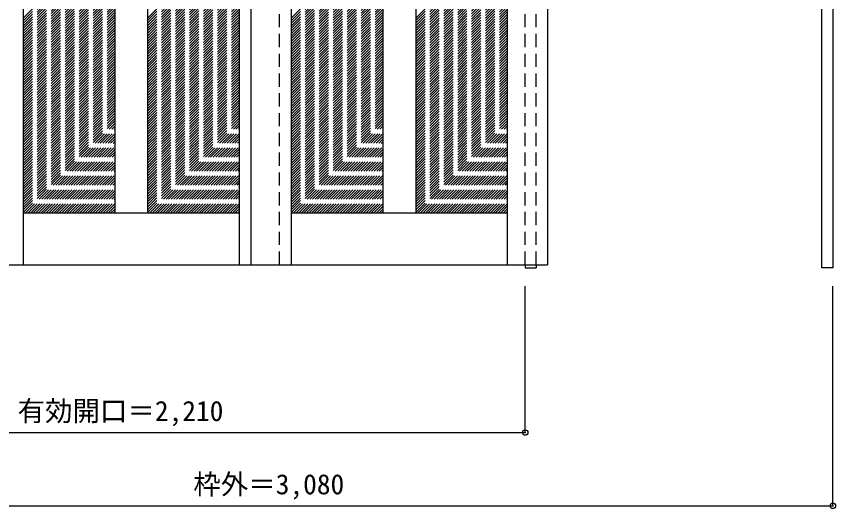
# Model space of a CAD drawing. Units: millimetres, scale not verified. Extents: x -1693 to 1939, y -1645 to 1055.
# Drawn here: x -298 to 1939, y -1645 to -301 of the extents above; entities that cross this region are included whole.
import ezdxf
from ezdxf.enums import TextEntityAlignment as Align

# ---------------------------------------------------------------- set-up
doc = ezdxf.new("R2010")
doc.units = ezdxf.units.MM
doc.header["$LTSCALE"] = 30
doc.header["$PDMODE"] = 32
doc.header["$PDSIZE"] = 15
doc.linetypes.add('DASHED1', pattern=[1.8, 1.2, -0.6])
doc.layers.add('0-0', color=4, linetype='DASHED1')
doc.layers.add('0-1_寸法', color=7, linetype='Continuous')
doc.styles.add('ＭＳ ゴシック', font='')
doc.styles.get('ＭＳ ゴシック').set_extended_font_data('MS Gothic')

msp = doc.modelspace()

# ---------------------------------------------------------------- linework, layer by layer
at = {"layer": '0-0', "color": 3, "linetype": 'Continuous'}
for p, q in [((1901.14, -987.28), (1901.14, 1047.72)), ((-279.86, 1003.72), (-279.86, -979.28)), ((310.14, 1003.72), (310.14, -979.28)), ((342.14, 1003.72), (342.14, -979.28)), ((452.14, 1003.72), (452.14, -979.28)), ((1042.14, 1003.72), (1042.14, -979.28)), ((-29.86, 868.72), (-29.86, -838.28)), ((60.14, 868.72), (60.14, -838.28)), ((702.14, 868.72), (702.14, -838.28)), ((792.14, 868.72), (792.14, -838.28)), ((310.14, -838.28), (-279.86, -838.28)), ((1042.14, -838.28), (452.14, -838.28)), ((-1118.86, -979.28), (1152.14, -979.28)), ((1091.14, -979.28), (1091.14, -987.28)), ((1121.14, -979.28), (1121.14, -987.28)), ((1091.14, -987.28), (1121.14, -987.28)), ((1931.14, -987.28), (1901.14, -987.28))]:
    msp.add_line(p, q, dxfattribs=at)
at = {"layer": '0-0'}
for p, q in [((1091.14, -979.28), (1091.14, 1017.72)), ((1121.14, -979.28), (1121.14, 1017.72)), ((420.14, -979.28), (420.14, 1003.72)), ((-279.86, -306.56), (-29.86, -56.56)), ((-279.86, -313.63), (-29.86, -63.63)), ((60.14, -305.97), (310.14, -55.97)), ((60.14, -313.04), (310.14, -63.04)), ((452.14, -306.56), (702.14, -56.56)), ((452.14, -313.63), (702.14, -63.63)), ((792.14, -305.97), (1042.14, -55.97)), ((792.14, -313.04), (1042.14, -63.04)), ((-279.86, -320.7), (-29.86, -70.7)), ((-279.86, -327.77), (-29.86, -77.77)), ((-279.86, -334.84), (-29.86, -84.84)), ((60.14, -320.11), (310.14, -70.11)), ((60.14, -327.18), (310.14, -77.18)), ((60.14, -334.25), (310.14, -84.25)), ((452.14, -320.7), (702.14, -70.7)), ((452.14, -327.77), (702.14, -77.77)), ((452.14, -334.84), (702.14, -84.84)), ((792.14, -320.11), (1042.14, -70.11)), ((792.14, -327.18), (1042.14, -77.18)), ((792.14, -334.25), (1042.14, -84.25)), ((-279.86, -341.91), (-29.86, -91.91)), ((-279.86, -348.98), (-29.86, -98.98)), ((-279.86, -356.06), (-29.86, -106.06)), ((60.14, -341.32), (310.14, -91.32)), ((60.14, -348.4), (310.14, -98.4)), ((60.14, -355.47), (310.14, -105.47)), ((452.14, -341.91), (702.14, -91.91)), ((452.14, -348.98), (702.14, -98.98)), ((452.14, -356.06), (702.14, -106.06)), ((792.14, -341.32), (1042.14, -91.32)), ((792.14, -348.4), (1042.14, -98.4)), ((792.14, -355.47), (1042.14, -105.47)), ((-279.86, -363.13), (-29.86, -113.13)), ((-279.86, -370.2), (-29.86, -120.2)), ((-279.86, -377.27), (-29.86, -127.27)), ((60.14, -362.54), (310.14, -112.54)), ((60.14, -369.61), (310.14, -119.61)), ((60.14, -376.68), (310.14, -126.68)), ((60.14, -383.75), (310.14, -133.75)), ((452.14, -363.13), (702.14, -113.13)), ((452.14, -370.2), (702.14, -120.2)), ((452.14, -377.27), (702.14, -127.27)), ((792.14, -362.54), (1042.14, -112.54)), ((792.14, -369.61), (1042.14, -119.61)), ((792.14, -376.68), (1042.14, -126.68)), ((792.14, -383.75), (1042.14, -133.75)), ((-279.86, -384.34), (-29.86, -134.34)), ((-279.86, -391.41), (-29.86, -141.41)), ((-279.86, -398.48), (-29.86, -148.48)), ((-279.86, -405.55), (-29.86, -155.55)), ((60.14, -390.82), (310.14, -140.82)), ((60.14, -397.89), (310.14, -147.89)), ((60.14, -404.96), (310.14, -154.96)), ((452.14, -384.34), (702.14, -134.34)), ((452.14, -391.41), (702.14, -141.41)), ((452.14, -398.48), (702.14, -148.48)), ((452.14, -405.55), (702.14, -155.55)), ((792.14, -390.82), (1042.14, -140.82)), ((792.14, -397.89), (1042.14, -147.89)), ((792.14, -404.96), (1042.14, -154.96)), ((-279.86, -412.62), (-29.86, -162.62)), ((-279.86, -419.69), (-29.86, -169.69)), ((-279.86, -426.77), (-29.86, -176.77)), ((60.14, -412.03), (310.14, -162.03)), ((60.14, -419.11), (310.14, -169.11)), ((60.14, -426.18), (310.14, -176.18)), ((452.14, -412.62), (702.14, -162.62)), ((452.14, -419.69), (702.14, -169.69)), ((452.14, -426.77), (702.14, -176.77)), ((792.14, -412.03), (1042.14, -162.03)), ((792.14, -419.11), (1042.14, -169.11)), ((792.14, -426.18), (1042.14, -176.18)), ((-279.86, -433.84), (-29.86, -183.84)), ((-279.86, -440.91), (-29.86, -190.91)), ((-279.86, -447.98), (-29.86, -197.98)), ((60.14, -433.25), (310.14, -183.25)), ((60.14, -440.32), (310.14, -190.32)), ((60.14, -447.39), (310.14, -197.39)), ((452.14, -433.84), (702.14, -183.84)), ((452.14, -440.91), (702.14, -190.91)), ((452.14, -447.98), (702.14, -197.98)), ((792.14, -433.25), (1042.14, -183.25)), ((792.14, -440.32), (1042.14, -190.32)), ((792.14, -447.39), (1042.14, -197.39)), ((-279.86, -455.05), (-29.86, -205.05)), ((-279.86, -462.12), (-29.86, -212.12)), ((-279.86, -469.19), (-29.86, -219.19)), ((60.14, -454.46), (310.14, -204.46)), ((60.14, -461.53), (310.14, -211.53)), ((60.14, -468.6), (310.14, -218.6)), ((452.14, -455.05), (702.14, -205.05)), ((452.14, -462.12), (702.14, -212.12)), ((452.14, -469.19), (702.14, -219.19)), ((792.14, -454.46), (1042.14, -204.46)), ((792.14, -461.53), (1042.14, -211.53)), ((792.14, -468.6), (1042.14, -218.6)), ((-279.86, -476.26), (-29.86, -226.26)), ((-279.86, -483.33), (-29.86, -233.33)), ((-279.86, -490.41), (-29.86, -240.41)), ((60.14, -475.67), (310.14, -225.67)), ((60.14, -482.75), (310.14, -232.75)), ((60.14, -489.82), (310.14, -239.82)), ((452.14, -476.26), (702.14, -226.26)), ((452.14, -483.33), (702.14, -233.33)), ((452.14, -490.41), (702.14, -240.41)), ((792.14, -475.67), (1042.14, -225.67)), ((792.14, -482.75), (1042.14, -232.75)), ((792.14, -489.82), (1042.14, -239.82)), ((-279.86, -497.48), (-29.86, -247.48)), ((-279.86, -504.55), (-29.86, -254.55)), ((-279.86, -511.62), (-29.86, -261.62)), ((60.14, -496.89), (310.14, -246.89)), ((60.14, -503.96), (310.14, -253.96)), ((60.14, -511.03), (310.14, -261.03)), ((60.14, -518.1), (310.14, -268.1)), ((452.14, -497.48), (702.14, -247.48)), ((452.14, -504.55), (702.14, -254.55)), ((452.14, -511.62), (702.14, -261.62)), ((792.14, -496.89), (1042.14, -246.89)), ((792.14, -503.96), (1042.14, -253.96)), ((792.14, -511.03), (1042.14, -261.03)), ((792.14, -518.1), (1042.14, -268.1)), ((-279.86, -518.69), (-29.86, -268.69)), ((-279.86, -525.76), (-29.86, -275.76)), ((-279.86, -532.83), (-29.86, -282.83)), ((-279.86, -539.9), (-29.86, -289.9)), ((60.14, -525.17), (310.14, -275.17)), ((60.14, -532.24), (310.14, -282.24)), ((60.14, -539.31), (310.14, -289.31)), ((452.14, -518.69), (702.14, -268.69)), ((452.14, -525.76), (702.14, -275.76)), ((452.14, -532.83), (702.14, -282.83)), ((452.14, -539.9), (702.14, -289.9)), ((792.14, -525.17), (1042.14, -275.17)), ((792.14, -532.24), (1042.14, -282.24)), ((792.14, -539.31), (1042.14, -289.31)), ((-279.86, -546.97), (-29.86, -296.97)), ((-279.86, -554.04), (-29.86, -304.04)), ((-279.86, -561.12), (-29.86, -311.12)), ((60.14, -546.39), (310.14, -296.39)), ((60.14, -553.46), (310.14, -303.46)), ((60.14, -560.53), (310.14, -310.53)), ((452.14, -546.97), (702.14, -296.97)), ((452.14, -554.04), (702.14, -304.04)), ((452.14, -561.12), (702.14, -311.12)), ((792.14, -546.39), (1042.14, -296.39)), ((792.14, -553.46), (1042.14, -303.46)), ((792.14, -560.53), (1042.14, -310.53)), ((-279.86, -568.19), (-29.86, -318.19)), ((-279.86, -575.26), (-29.86, -325.26)), ((-279.86, -582.33), (-29.86, -332.33)), ((60.14, -567.6), (310.14, -317.6)), ((60.14, -574.67), (310.14, -324.67)), ((60.14, -581.74), (310.14, -331.74)), ((452.14, -568.19), (702.14, -318.19)), ((452.14, -575.26), (702.14, -325.26)), ((452.14, -582.33), (702.14, -332.33)), ((792.14, -567.6), (1042.14, -317.6)), ((792.14, -574.67), (1042.14, -324.67)), ((792.14, -581.74), (1042.14, -331.74)), ((-279.86, -589.4), (-29.86, -339.4)), ((-279.86, -596.47), (-29.86, -346.47)), ((-279.86, -603.54), (-29.86, -353.54)), ((60.14, -588.81), (310.14, -338.81)), ((60.14, -595.88), (310.14, -345.88)), ((60.14, -602.95), (310.14, -352.95)), ((452.14, -589.4), (702.14, -339.4)), ((452.14, -596.47), (702.14, -346.47)), ((452.14, -603.54), (702.14, -353.54)), ((792.14, -588.81), (1042.14, -338.81)), ((792.14, -595.88), (1042.14, -345.88)), ((792.14, -602.95), (1042.14, -352.95)), ((-279.86, -610.61), (-29.86, -360.61)), ((-279.86, -617.68), (-29.86, -367.68)), ((-279.86, -624.76), (-29.86, -374.76)), ((60.14, -610.02), (310.14, -360.02)), ((60.14, -617.1), (310.14, -367.1)), ((60.14, -624.17), (310.14, -374.17)), ((452.14, -610.61), (702.14, -360.61)), ((452.14, -617.68), (702.14, -367.68)), ((452.14, -624.76), (702.14, -374.76)), ((792.14, -610.02), (1042.14, -360.02)), ((792.14, -617.1), (1042.14, -367.1)), ((792.14, -624.17), (1042.14, -374.17)), ((-279.86, -631.83), (-29.86, -381.83)), ((-279.86, -638.9), (-29.86, -388.9)), ((-279.86, -645.97), (-29.86, -395.97)), ((60.14, -631.24), (310.14, -381.24)), ((60.14, -638.31), (310.14, -388.31)), ((60.14, -645.38), (310.14, -395.38)), ((60.14, -652.45), (310.14, -402.45)), ((452.14, -631.83), (702.14, -381.83)), ((452.14, -638.9), (702.14, -388.9)), ((452.14, -645.97), (702.14, -395.97)), ((792.14, -631.24), (1042.14, -381.24)), ((792.14, -638.31), (1042.14, -388.31)), ((792.14, -645.38), (1042.14, -395.38)), ((792.14, -652.45), (1042.14, -402.45)), ((-279.86, -653.04), (-29.86, -403.04)), ((-279.86, -660.11), (-29.86, -410.11)), ((-279.86, -667.18), (-29.86, -417.18)), ((-279.86, -674.25), (-29.86, -424.25)), ((60.14, -659.52), (310.14, -409.52)), ((60.14, -666.59), (310.14, -416.59)), ((60.14, -673.66), (310.14, -423.66)), ((452.14, -653.04), (702.14, -403.04)), ((452.14, -660.11), (702.14, -410.11)), ((452.14, -667.18), (702.14, -417.18)), ((452.14, -674.25), (702.14, -424.25)), ((792.14, -659.52), (1042.14, -409.52)), ((792.14, -666.59), (1042.14, -416.59)), ((792.14, -673.66), (1042.14, -423.66)), ((-279.86, -681.32), (-29.86, -431.32)), ((-279.86, -688.4), (-29.86, -438.4)), ((-279.86, -695.47), (-29.86, -445.47)), ((60.14, -680.74), (310.14, -430.74)), ((60.14, -687.81), (310.14, -437.81)), ((60.14, -694.88), (310.14, -444.88)), ((452.14, -681.32), (702.14, -431.32)), ((452.14, -688.4), (702.14, -438.4)), ((452.14, -695.47), (702.14, -445.47)), ((792.14, -680.74), (1042.14, -430.74)), ((792.14, -687.81), (1042.14, -437.81)), ((792.14, -694.88), (1042.14, -444.88)), ((-279.86, -702.54), (-29.86, -452.54)), ((-279.86, -709.61), (-29.86, -459.61)), ((-279.86, -716.68), (-29.86, -466.68)), ((60.14, -701.95), (310.14, -451.95)), ((60.14, -709.02), (310.14, -459.02)), ((60.14, -716.09), (310.14, -466.09)), ((452.14, -702.54), (702.14, -452.54)), ((452.14, -709.61), (702.14, -459.61)), ((452.14, -716.68), (702.14, -466.68)), ((792.14, -701.95), (1042.14, -451.95)), ((792.14, -709.02), (1042.14, -459.02)), ((792.14, -716.09), (1042.14, -466.09)), ((-279.86, -723.75), (-29.86, -473.75)), ((-279.86, -730.82), (-29.86, -480.82)), ((-279.86, -737.89), (-29.86, -487.89)), ((60.14, -723.16), (310.14, -473.16)), ((60.14, -730.23), (310.14, -480.23)), ((60.14, -737.3), (310.14, -487.3)), ((452.14, -723.75), (702.14, -473.75)), ((452.14, -730.82), (702.14, -480.82)), ((452.14, -737.89), (702.14, -487.89)), ((792.14, -723.16), (1042.14, -473.16)), ((792.14, -730.23), (1042.14, -480.23)), ((792.14, -737.3), (1042.14, -487.3)), ((-279.86, -744.96), (-29.86, -494.96)), ((-279.86, -752.03), (-29.86, -502.03)), ((-279.86, -759.11), (-29.86, -509.11)), ((60.14, -744.37), (310.14, -494.37)), ((60.14, -751.45), (310.14, -501.45)), ((60.14, -758.52), (310.14, -508.52)), ((452.14, -744.96), (702.14, -494.96)), ((452.14, -752.03), (702.14, -502.03)), ((452.14, -759.11), (702.14, -509.11)), ((792.14, -744.37), (1042.14, -494.37)), ((792.14, -751.45), (1042.14, -501.45)), ((792.14, -758.52), (1042.14, -508.52)), ((-279.86, -766.18), (-29.86, -516.18)), ((-279.86, -773.25), (-29.86, -523.25)), ((-279.86, -780.32), (-29.86, -530.32)), ((60.14, -765.59), (310.14, -515.59)), ((60.14, -772.66), (310.14, -522.66)), ((60.14, -779.73), (310.14, -529.73)), ((60.14, -786.8), (310.14, -536.8)), ((452.14, -766.18), (702.14, -516.18)), ((452.14, -773.25), (702.14, -523.25)), ((452.14, -780.32), (702.14, -530.32)), ((792.14, -765.59), (1042.14, -515.59)), ((792.14, -772.66), (1042.14, -522.66)), ((792.14, -779.73), (1042.14, -529.73)), ((792.14, -786.8), (1042.14, -536.8)), ((-279.86, -787.39), (-29.86, -537.39)), ((-279.86, -794.46), (-29.86, -544.46)), ((-279.86, -801.53), (-29.86, -551.53)), ((-279.86, -808.6), (-29.86, -558.6)), ((60.14, -793.87), (310.14, -543.87)), ((60.14, -800.94), (310.14, -550.94)), ((60.14, -808.01), (310.14, -558.01)), ((452.14, -787.39), (702.14, -537.39)), ((452.14, -794.46), (702.14, -544.46)), ((452.14, -801.53), (702.14, -551.53)), ((452.14, -808.6), (702.14, -558.6)), ((792.14, -793.87), (1042.14, -543.87)), ((792.14, -800.94), (1042.14, -550.94)), ((792.14, -808.01), (1042.14, -558.01)), ((-279.86, -815.67), (-29.86, -565.67)), ((-279.86, -822.75), (-29.86, -572.75)), ((-279.86, -829.82), (-29.86, -579.82)), ((60.14, -815.09), (310.14, -565.09)), ((60.14, -822.16), (310.14, -572.16)), ((60.14, -829.23), (310.14, -579.23)), ((452.14, -815.67), (702.14, -565.67)), ((452.14, -822.75), (702.14, -572.75)), ((452.14, -829.82), (702.14, -579.82)), ((792.14, -815.09), (1042.14, -565.09)), ((792.14, -822.16), (1042.14, -572.16)), ((792.14, -829.23), (1042.14, -579.23)), ((-279.86, -836.89), (-29.86, -586.89)), ((-274.18, -838.28), (-29.86, -593.96)), ((-267.11, -838.28), (-29.86, -601.03)), ((60.14, -836.3), (310.14, -586.3)), ((65.23, -838.28), (310.14, -593.37)), ((72.3, -838.28), (310.14, -600.44)), ((452.14, -836.89), (702.14, -586.89)), ((457.82, -838.28), (702.14, -593.96)), ((464.89, -838.28), (702.14, -601.03)), ((792.14, -836.3), (1042.14, -586.3)), ((797.23, -838.28), (1042.14, -593.37)), ((804.3, -838.28), (1042.14, -600.44)), ((-260.04, -838.28), (-29.86, -608.1)), ((-252.97, -838.28), (-29.86, -615.17)), ((-245.9, -838.28), (-29.86, -622.24)), ((79.37, -838.28), (310.14, -607.51)), ((86.44, -838.28), (310.14, -614.58)), ((93.51, -838.28), (310.14, -621.65)), ((471.96, -838.28), (702.14, -608.1)), ((479.03, -838.28), (702.14, -615.17)), ((486.1, -838.28), (702.14, -622.24)), ((811.37, -838.28), (1042.14, -607.51)), ((818.44, -838.28), (1042.14, -614.58)), ((825.51, -838.28), (1042.14, -621.65)), ((-238.83, -838.28), (-29.86, -629.31)), ((-231.76, -838.28), (-29.86, -636.39)), ((-224.68, -838.28), (-29.86, -643.46)), ((100.59, -838.28), (310.14, -628.73)), ((107.66, -838.28), (310.14, -635.8)), ((114.73, -838.28), (310.14, -642.87)), ((493.17, -838.28), (702.14, -629.31)), ((500.24, -838.28), (702.14, -636.39)), ((507.32, -838.28), (702.14, -643.46)), ((832.59, -838.28), (1042.14, -628.73)), ((839.66, -838.28), (1042.14, -635.8)), ((846.73, -838.28), (1042.14, -642.87)), ((-217.61, -838.28), (-29.86, -650.53)), ((-210.54, -838.28), (-29.86, -657.6)), ((-203.47, -838.28), (-29.86, -664.67)), ((121.8, -838.28), (310.14, -649.94)), ((128.87, -838.28), (310.14, -657.01)), ((135.94, -838.28), (310.14, -664.08)), ((514.39, -838.28), (702.14, -650.53)), ((521.46, -838.28), (702.14, -657.6)), ((528.53, -838.28), (702.14, -664.67)), ((853.8, -838.28), (1042.14, -649.94)), ((860.87, -838.28), (1042.14, -657.01)), ((867.94, -838.28), (1042.14, -664.08)), ((-196.4, -838.28), (-29.86, -671.74)), ((-189.33, -838.28), (-29.86, -678.81)), ((-182.26, -838.28), (-29.86, -685.88)), ((-175.19, -838.28), (-29.86, -692.95)), ((143.01, -838.28), (310.14, -671.15)), ((150.08, -838.28), (310.14, -678.22)), ((157.15, -838.28), (310.14, -685.29)), ((164.22, -838.28), (310.14, -692.36)), ((535.6, -838.28), (702.14, -671.74)), ((542.67, -838.28), (702.14, -678.81)), ((549.74, -838.28), (702.14, -685.88)), ((556.81, -838.28), (702.14, -692.95)), ((875.01, -838.28), (1042.14, -671.15)), ((882.08, -838.28), (1042.14, -678.22)), ((889.15, -838.28), (1042.14, -685.29)), ((896.22, -838.28), (1042.14, -692.36)), ((-168.12, -838.28), (-29.86, -700.02)), ((-161.04, -838.28), (-29.86, -707.1)), ((-153.97, -838.28), (-29.86, -714.17)), ((171.3, -838.28), (310.14, -699.44)), ((178.37, -838.28), (310.14, -706.51)), ((185.44, -838.28), (310.14, -713.58)), ((563.88, -838.28), (702.14, -700.02)), ((570.96, -838.28), (702.14, -707.1)), ((578.03, -838.28), (702.14, -714.17)), ((903.3, -838.28), (1042.14, -699.44)), ((910.37, -838.28), (1042.14, -706.51)), ((917.44, -838.28), (1042.14, -713.58)), ((-146.9, -838.28), (-29.86, -721.24)), ((-139.83, -838.28), (-29.86, -728.31)), ((-132.76, -838.28), (-29.86, -735.38)), ((192.51, -838.28), (310.14, -720.65)), ((199.58, -838.28), (310.14, -727.72)), ((206.65, -838.28), (310.14, -734.79)), ((585.1, -838.28), (702.14, -721.24)), ((592.17, -838.28), (702.14, -728.31)), ((599.24, -838.28), (702.14, -735.38)), ((924.51, -838.28), (1042.14, -720.65)), ((931.58, -838.28), (1042.14, -727.72)), ((938.65, -838.28), (1042.14, -734.79)), ((-125.69, -838.28), (-29.86, -742.45)), ((-118.62, -838.28), (-29.86, -749.52)), ((-111.55, -838.28), (-29.86, -756.59)), ((213.72, -838.28), (310.14, -741.86)), ((220.79, -838.28), (310.14, -748.93)), ((227.86, -838.28), (310.14, -756)), ((606.31, -838.28), (702.14, -742.45)), ((613.38, -838.28), (702.14, -749.52)), ((620.45, -838.28), (702.14, -756.59)), ((945.72, -838.28), (1042.14, -741.86)), ((952.79, -838.28), (1042.14, -748.93)), ((959.86, -838.28), (1042.14, -756)), ((-104.48, -838.28), (-29.86, -763.66)), ((-97.4, -838.28), (-29.86, -770.74)), ((-90.33, -838.28), (-29.86, -777.81)), ((234.94, -838.28), (310.14, -763.08)), ((242.01, -838.28), (310.14, -770.15)), ((249.08, -838.28), (310.14, -777.22)), ((627.52, -838.28), (702.14, -763.66)), ((634.6, -838.28), (702.14, -770.74)), ((641.67, -838.28), (702.14, -777.81)), ((966.94, -838.28), (1042.14, -763.08)), ((974.01, -838.28), (1042.14, -770.15)), ((981.08, -838.28), (1042.14, -777.22)), ((-83.26, -838.28), (-29.86, -784.88)), ((-76.19, -838.28), (-29.86, -791.95)), ((-69.12, -838.28), (-29.86, -799.02)), ((256.15, -838.28), (310.14, -784.29)), ((263.22, -838.28), (310.14, -791.36)), ((270.29, -838.28), (310.14, -798.43)), ((648.74, -838.28), (702.14, -784.88)), ((655.81, -838.28), (702.14, -791.95)), ((662.88, -838.28), (702.14, -799.02)), ((988.15, -838.28), (1042.14, -784.29)), ((995.22, -838.28), (1042.14, -791.36)), ((1002.29, -838.28), (1042.14, -798.43)), ((-62.05, -838.28), (-29.86, -806.09)), ((-54.98, -838.28), (-29.86, -813.16)), ((-47.91, -838.28), (-29.86, -820.23)), ((-40.84, -838.28), (-29.86, -827.3)), ((277.36, -838.28), (310.14, -805.5)), ((284.43, -838.28), (310.14, -812.57)), ((291.5, -838.28), (310.14, -819.64)), ((298.58, -838.28), (310.14, -826.72)), ((669.95, -838.28), (702.14, -806.09)), ((677.02, -838.28), (702.14, -813.16)), ((684.09, -838.28), (702.14, -820.23)), ((691.16, -838.28), (702.14, -827.3)), ((1009.36, -838.28), (1042.14, -805.5)), ((1016.43, -838.28), (1042.14, -812.57)), ((1023.5, -838.28), (1042.14, -819.64)), ((1030.58, -838.28), (1042.14, -826.72)), ((-33.77, -838.28), (-29.86, -834.37)), ((305.65, -838.28), (310.14, -833.79)), ((698.23, -838.28), (702.14, -834.37)), ((1037.65, -838.28), (1042.14, -833.79))]:
    msp.add_line(p, q, dxfattribs=at)
at = {"layer": '0-0', "color": 3, "linetype": 'Continuous'}
for points in [[(-1148.86, 1047.72), (1931.14, 1047.72), (1931.14, -987.28)], [(-1118.86, 1003.72), (1152.14, 1003.72), (1152.14, -979.28)]]:
    msp.add_lwpolyline(points, dxfattribs=at)
at = {"layer": '0-1_寸法', "color": 4}
for p, q in [((1091.14, -1437.28), (1091.14, -1037.28)), ((1931.14, -1637.28), (1931.14, -1037.28)), ((-1118.86, -1437.28), (1091.14, -1437.28)), ((-1148.86, -1637.28), (1931.14, -1637.28))]:
    msp.add_line(p, q, dxfattribs=at)
at = {"layer": '0-1_寸法'}
for p in [(1091.14, -1437.28), (1931.14, -1637.28)]:
    msp.add_point(p, dxfattribs=at)

# ---------------------------------------------------------------- texts
at = {"layer": '0-1_寸法', "style": 'ＭＳ ゴシック'}
for s, p in [('有効開口＝2,210', (-295.11, -1422.28)), ('枠外＝3,080', (184.89, -1622.28))]:
    msp.add_text(s, height=54.99, dxfattribs=at).set_placement(p, align=Align.BOTTOM_LEFT)

doc.saveas('drawing.dxf')
